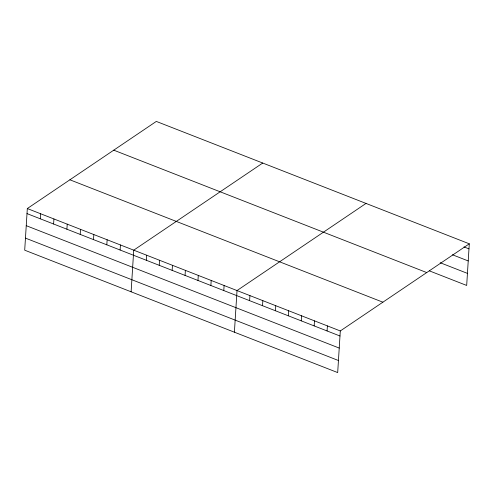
<?xml version="1.0" encoding="UTF-8"?>
<svg xmlns="http://www.w3.org/2000/svg" width="494" height="494" viewBox="0 0 494 494"><rect width="100%" height="100%" fill="white"/><g stroke="black" fill="none" stroke-linecap="round" stroke-linejoin="round"><path stroke-width="0.74" d="M27.318 208.548L24.7 250.186L337.686 372.581L340.304 330.949L469.3 243.814L156.314 121.419L27.318 208.548L340.304 330.949M40.304 218.805L40.619 213.754M53.605 224.01L53.92 218.953M66.906 229.21L67.227 224.153M80.207 234.409L80.528 229.358M93.508 239.615L93.829 234.557M106.815 244.814L107.13 239.763M120.116 250.02L120.431 244.962M131.114 291.8L133.732 250.168L262.734 163.032M146.329 260.27L146.644 255.213M159.235 265.315L159.556 260.264M172.147 270.366L172.468 265.309M185.059 275.417L185.374 270.36M197.971 280.462L198.285 275.411M210.876 285.513L211.197 280.456M223.788 290.565L224.109 285.507M234.397 332.19L237.021 290.558L366.017 203.423M249.612 300.661L249.927 295.603M262.524 305.712L262.839 300.655M275.43 310.757L275.751 305.706M288.342 315.808L288.663 310.751M301.254 320.859L301.568 315.802M314.165 325.904L314.48 320.853M327.077 330.955L327.392 325.898M469.3 243.814L466.682 285.452L429.385 270.866M463.959 246.907L468.979 248.871M452.442 254.768L468.226 260.943M440.185 262.722L467.441 273.38M113.75 150.17L426.73 272.571M69.889 179.797L382.875 302.192M27.003 213.606L339.983 336M26.244 225.678L339.224 348.072M25.46 238.114L338.446 360.515"/></g></svg>
